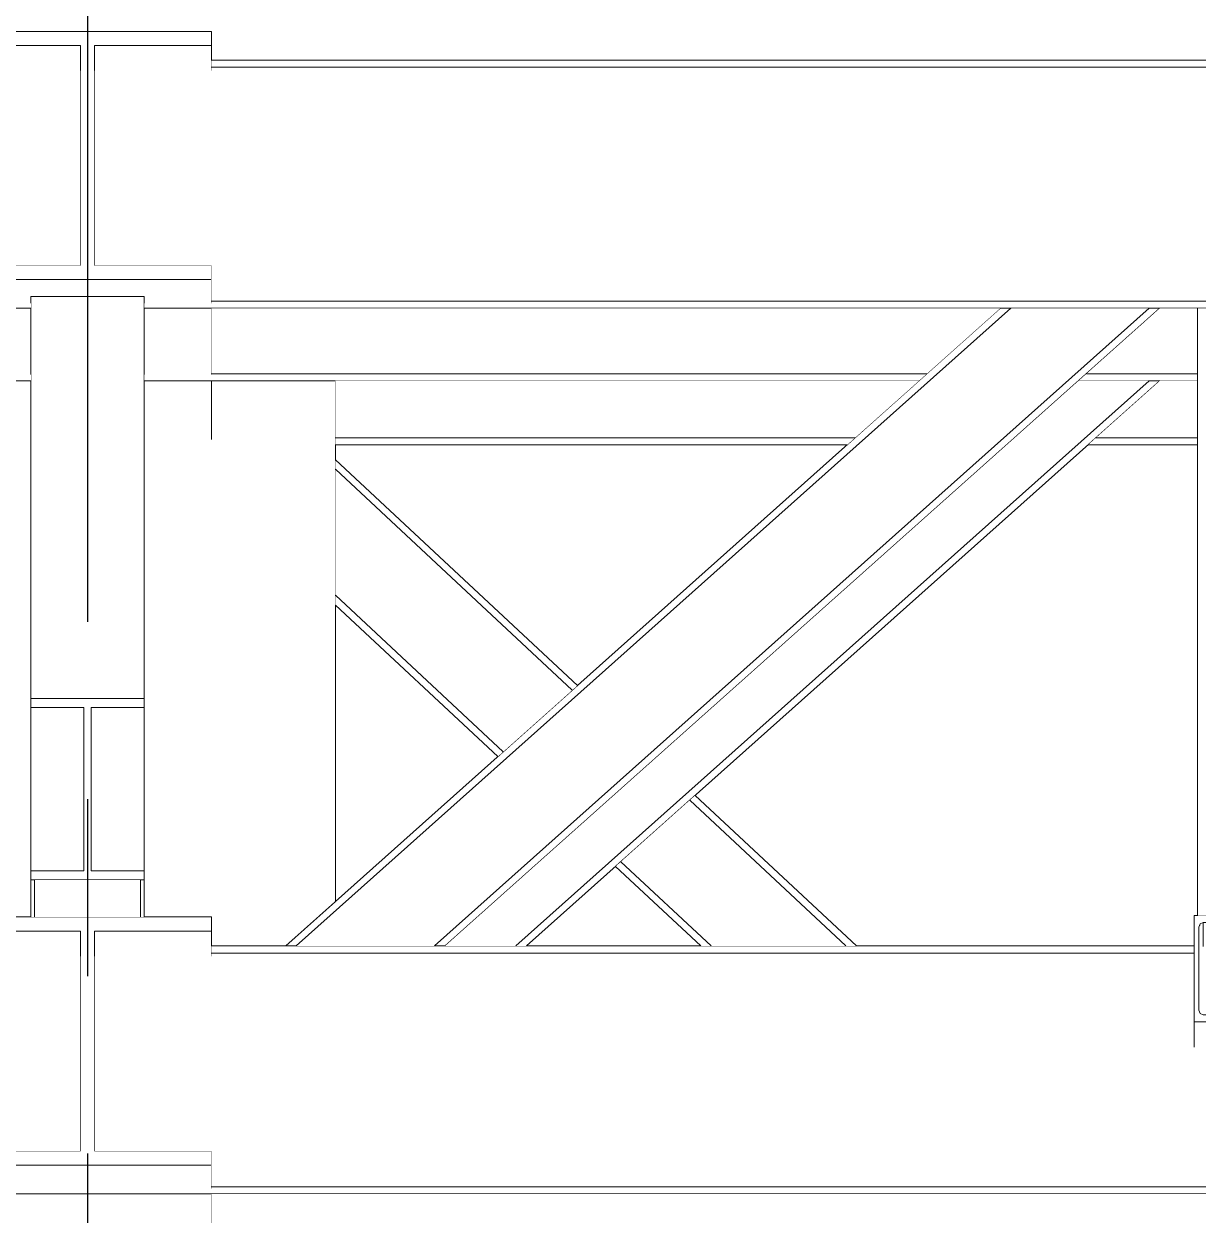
# Model space of a CAD drawing. Extents: x -18489 to 195597, y -1599 to 112111.
# Drawn here: x 10191 to 10356.8, y 28397.1 to 28565.2 of the extents above; entities that cross this region are included whole.
import ezdxf
from ezdxf.xclip import XClip

# ---------------------------------------------------------------- set-up
doc = ezdxf.new("R2010")
doc.units = 0
doc.header["$LTSCALE"] = 100
doc.header["$XCLIPFRAME"] = 2
doc.linetypes.add('188K-SM-07-F10-MECH-CR PIPE-Y2257103$0$X-S-FAB_SL ALL$0$COL-CEN-LIN', pattern=[3.25, 2.5, -0.25, 0.25, -0.25])
doc.linetypes.add('188K-SM-07-F10-MECH-CR PIPE-Y2257103$0$X-S-FAB_SL ALL$0$Wipeout_Contour', pattern=[1, 0, -1])
for name, color, linetype in [('188K-SM-07-F10-MECH-CR PIPE-Y2257103$0$X-S-FAB_SL ALL$0$ASP_1', 1, 'Continuous'), ('188K-SM-07-F10-MECH-CR PIPE-Y2257103$0$X-S-FAB_SL ALL$0$CCL', 15, '188K-SM-07-F10-MECH-CR PIPE-Y2257103$0$X-S-FAB_SL ALL$0$COL-CEN-LIN'), ('188K-SM-07-F10-MECH-CR PIPE-Y2257103$0$X-S-FAB_SL ALL$0$Hattch', 7, 'Continuous'), ('188K-SM-07-F10-MECH-CR PIPE-Y2257103$0$X-S-FAB_SL ALL$0$S-COL', 7, 'Continuous'), ('188K-SM-07-F10-MECH-CR PIPE-Y2257103$0$X-S-FAB_SL ALL$0$S-TRUSS', 7, 'Continuous')]:
    doc.layers.add(name, color=color, linetype=linetype)

# ---------------------------------------------------------------- blocks, each defined once
blk = doc.blocks.new('188K-SM-07-F10-MECH-CR PIPE-Y2257103$0$X-S-FAB_SL ALL$0$剖面元素_217_3', base_point=(23061.26, -8263.06))
at = {"color": 254, "linetype": '188K-SM-07-F10-MECH-CR PIPE-Y2257103$0$X-S-FAB_SL ALL$0$Wipeout_Contour', "lineweight": 0, "ltscale": 304201.29445}
blk.add_wipeout([(33226.26, -6079.02), (33226.26, -6152.52), (33233.29, -6158.78), (33243.76, -6158.78), (33243.76, -6154.69), (33253.26, -6154.69), (33253.26, -6087.3), (33243.76, -6087.3), (33243.76, -6079.02)], dxfattribs=at).dxf.layer = '188K-SM-07-F10-MECH-CR PIPE-Y2257103$0$X-S-FAB_SL ALL$0$Hattch'
at = {"color": 254, "linetype": '188K-SM-07-F10-MECH-CR PIPE-Y2257103$0$X-S-FAB_SL ALL$0$Wipeout_Contour', "lineweight": 0, "ltscale": 304563.855492}
blk.add_wipeout([(33269.26, -6087.3), (33269.26, -6154.69), (33278.76, -6154.69), (33278.76, -6158.78), (33289.24, -6158.78), (33296.26, -6152.52), (33296.26, -6079.02), (33278.76, -6079.02), (33278.76, -6087.3)], dxfattribs=at).dxf.layer = '188K-SM-07-F10-MECH-CR PIPE-Y2257103$0$X-S-FAB_SL ALL$0$Hattch'
at = {"layer": '188K-SM-07-F10-MECH-CR PIPE-Y2257103$0$X-S-FAB_SL ALL$0$S-COL', "color": 8, "lineweight": 0}
blk.add_line((33296.26, -6152.52), (33296.26, -6079.02), dxfattribs=at)
blk = doc.blocks.new('188K-SM-07-F10-MECH-CR PIPE-Y2257103$0$X-S-FAB_SL ALL$0$剖面元素_817_3', base_point=(23061.26, -8263.06))
at = {"layer": '188K-SM-07-F10-MECH-CR PIPE-Y2257103$0$X-S-FAB_SL ALL$0$S-TRUSS', "color": 3, "lineweight": 0}
for p, q in [((33278.76, -6029.71), (33243.76, -6029.71)), ((33260.26, -6062.73), (33243.76, -6062.73)), ((33278.76, -6062.73), (33262.26, -6062.73)), ((33278.76, -6154.69), (33243.76, -6154.69)), ((33260.26, -6187.71), (33243.76, -6187.71)), ((33278.76, -6187.71), (33262.26, -6187.71))]:
    blk.add_line(p, q, dxfattribs=at)
at = {"color": 254, "linetype": '188K-SM-07-F10-MECH-CR PIPE-Y2257103$0$X-S-FAB_SL ALL$0$Wipeout_Contour', "lineweight": 0, "ltscale": 135179.851121}
blk.add_wipeout([(33243.76, -6031.71), (33243.76, -6035.28), (33260.26, -6035.28), (33260.26, -6031.71)], dxfattribs=at).dxf.layer = '188K-SM-07-F10-MECH-CR PIPE-Y2257103$0$X-S-FAB_SL ALL$0$Hattch'
at = {"color": 254, "linetype": '188K-SM-07-F10-MECH-CR PIPE-Y2257103$0$X-S-FAB_SL ALL$0$Wipeout_Contour', "lineweight": 0, "ltscale": 135252.662901}
blk.add_wipeout([(33262.26, -6031.71), (33262.26, -6035.28), (33278.76, -6035.28), (33278.76, -6031.71)], dxfattribs=at).dxf.layer = '188K-SM-07-F10-MECH-CR PIPE-Y2257103$0$X-S-FAB_SL ALL$0$Hattch'
at = {"color": 254, "linetype": '188K-SM-07-F10-MECH-CR PIPE-Y2257103$0$X-S-FAB_SL ALL$0$Wipeout_Contour', "lineweight": 0, "ltscale": 270480.729513}
blk.add_wipeout([(33243.76, -6064.73), (33243.76, -6068.07), (33253.26, -6068.07), (33253.26, -6067.12), (33269.26, -6067.12), (33269.26, -6068.07), (33278.76, -6068.07), (33278.76, -6064.73)], dxfattribs=at).dxf.layer = '188K-SM-07-F10-MECH-CR PIPE-Y2257103$0$X-S-FAB_SL ALL$0$Hattch'
at = {"color": 254, "linetype": '188K-SM-07-F10-MECH-CR PIPE-Y2257103$0$X-S-FAB_SL ALL$0$Wipeout_Contour', "lineweight": 0, "ltscale": 135201.687109}
blk.add_wipeout([(33243.76, -6087.3), (33253.26, -6087.3), (33253.26, -6079.02), (33243.76, -6079.02)], dxfattribs=at).dxf.layer = '188K-SM-07-F10-MECH-CR PIPE-Y2257103$0$X-S-FAB_SL ALL$0$Hattch'
at = {"color": 254, "linetype": '188K-SM-07-F10-MECH-CR PIPE-Y2257103$0$X-S-FAB_SL ALL$0$Wipeout_Contour', "lineweight": 0, "ltscale": 135302.022851}
blk.add_wipeout([(33269.26, -6079.02), (33269.26, -6087.3), (33278.76, -6087.3), (33278.76, -6079.02)], dxfattribs=at).dxf.layer = '188K-SM-07-F10-MECH-CR PIPE-Y2257103$0$X-S-FAB_SL ALL$0$Hattch'
at = {"color": 254, "linetype": '188K-SM-07-F10-MECH-CR PIPE-Y2257103$0$X-S-FAB_SL ALL$0$Wipeout_Contour', "lineweight": 0, "ltscale": 135269.997195}
blk.add_wipeout([(33243.76, -6156.69), (33243.76, -6160.26), (33260.26, -6160.26), (33260.26, -6156.69)], dxfattribs=at).dxf.layer = '188K-SM-07-F10-MECH-CR PIPE-Y2257103$0$X-S-FAB_SL ALL$0$Hattch'
at = {"color": 254, "linetype": '188K-SM-07-F10-MECH-CR PIPE-Y2257103$0$X-S-FAB_SL ALL$0$Wipeout_Contour', "lineweight": 0, "ltscale": 135342.760468}
blk.add_wipeout([(33262.26, -6156.69), (33262.26, -6160.26), (33278.76, -6160.26), (33278.76, -6156.69)], dxfattribs=at).dxf.layer = '188K-SM-07-F10-MECH-CR PIPE-Y2257103$0$X-S-FAB_SL ALL$0$Hattch'
at = {"color": 254, "linetype": '188K-SM-07-F10-MECH-CR PIPE-Y2257103$0$X-S-FAB_SL ALL$0$Wipeout_Contour', "lineweight": 0, "ltscale": 135330.400955}
blk.add_wipeout([(33243.76, -6189.71), (33243.76, -6193.05), (33278.76, -6193.05), (33278.76, -6189.71)], dxfattribs=at).dxf.layer = '188K-SM-07-F10-MECH-CR PIPE-Y2257103$0$X-S-FAB_SL ALL$0$Hattch'
at = {"color": 254, "linetype": '188K-SM-07-F10-MECH-CR PIPE-Y2257103$0$X-S-FAB_SL ALL$0$Wipeout_Contour', "lineweight": 0, "ltscale": 135342.694686}
blk.add_wipeout([(33243.76, -6204.02), (33243.76, -6212.28), (33278.76, -6212.28), (33278.76, -6204.02)], dxfattribs=at).dxf.layer = '188K-SM-07-F10-MECH-CR PIPE-Y2257103$0$X-S-FAB_SL ALL$0$Hattch'
at = {"layer": '188K-SM-07-F10-MECH-CR PIPE-Y2257103$0$X-S-FAB_SL ALL$0$S-TRUSS', "color": 3, "lineweight": 0}
for p, q in [((33243.76, -6029.71), (33243.76, -6031.71)), ((33278.76, -6029.71), (33278.76, -6031.71)), ((33260.26, -6031.71), (33243.76, -6031.71)), ((33260.26, -6031.71), (33260.26, -6062.73)), ((33262.26, -6031.71), (33262.26, -6062.73)), ((33278.76, -6031.71), (33262.26, -6031.71)), ((33243.76, -6062.73), (33243.76, -6064.73)), ((33278.76, -6062.73), (33278.76, -6064.73)), ((33278.76, -6064.73), (33243.76, -6064.73)), ((33243.76, -6154.69), (33243.76, -6156.69)), ((33278.76, -6154.69), (33278.76, -6156.69)), ((33260.26, -6156.69), (33243.76, -6156.69)), ((33260.26, -6156.69), (33260.26, -6187.71)), ((33262.26, -6156.69), (33262.26, -6187.71)), ((33278.76, -6156.69), (33262.26, -6156.69)), ((33243.76, -6187.71), (33243.76, -6189.71)), ((33278.76, -6187.71), (33278.76, -6189.71)), ((33278.76, -6189.71), (33243.76, -6189.71))]:
    blk.add_line(p, q, dxfattribs=at)
at = {"layer": '188K-SM-07-F10-MECH-CR PIPE-Y2257103$0$X-S-FAB_SL ALL$0$S-TRUSS', "color": 8, "lineweight": 0}
for p, q in [((33243.76, -6031.71), (33243.76, -6035.28)), ((33278.76, -6031.71), (33278.76, -6035.28)), ((33243.76, -6079.02), (33243.76, -6087.3)), ((33278.76, -6079.02), (33278.76, -6087.3)), ((33243.76, -6156.69), (33243.76, -6160.26)), ((33278.76, -6156.69), (33278.76, -6160.26)), ((33243.76, -6204.02), (33243.76, -6212.28)), ((33278.76, -6204.02), (33278.76, -6212.28))]:
    blk.add_line(p, q, dxfattribs=at)
at = {"color": 254, "linetype": '188K-SM-07-F10-MECH-CR PIPE-Y2257103$0$X-S-FAB_SL ALL$0$Wipeout_Contour', "lineweight": 0, "ltscale": 135194.712185}
blk.add_wipeout([(33243.76, -6068.78), (33243.76, -6078.15), (33253.26, -6078.15), (33253.26, -6068.78)], dxfattribs=at).dxf.layer = '188K-SM-07-F10-MECH-CR PIPE-Y2257103$0$X-S-FAB_SL ALL$0$Hattch'
at = {"color": 254, "linetype": '188K-SM-07-F10-MECH-CR PIPE-Y2257103$0$X-S-FAB_SL ALL$0$Wipeout_Contour', "lineweight": 0, "ltscale": 135295.053099}
blk.add_wipeout([(33269.26, -6078.15), (33278.76, -6078.15), (33278.76, -6068.78), (33269.26, -6068.78)], dxfattribs=at).dxf.layer = '188K-SM-07-F10-MECH-CR PIPE-Y2257103$0$X-S-FAB_SL ALL$0$Hattch'
at = {"color": 254, "linetype": '188K-SM-07-F10-MECH-CR PIPE-Y2257103$0$X-S-FAB_SL ALL$0$Wipeout_Contour', "lineweight": 0, "ltscale": 135335.583737}
blk.add_wipeout([(33243.76, -6193.78), (33243.76, -6203.12), (33278.76, -6203.12), (33278.76, -6193.78)], dxfattribs=at).dxf.layer = '188K-SM-07-F10-MECH-CR PIPE-Y2257103$0$X-S-FAB_SL ALL$0$Hattch'
at = {"layer": '188K-SM-07-F10-MECH-CR PIPE-Y2257103$0$X-S-FAB_SL ALL$0$S-TRUSS', "color": 8, "lineweight": 0}
for p, q in [((33243.76, -6064.73), (33243.76, -6068.07)), ((33278.76, -6064.73), (33278.76, -6068.07)), ((33243.76, -6068.78), (33243.76, -6078.15)), ((33278.76, -6068.78), (33278.76, -6078.15)), ((33243.76, -6189.71), (33243.76, -6193.05)), ((33278.76, -6189.71), (33278.76, -6193.05)), ((33243.76, -6193.78), (33243.76, -6203.12)), ((33278.76, -6193.78), (33278.76, -6203.12))]:
    blk.add_line(p, q, dxfattribs=at)
blk = doc.blocks.new('188K-SM-07-F10-MECH-CR PIPE-Y2257103$0$X-S-FAB_SL ALL$0$剖面元素_818_3', base_point=(23061.26, -8263.06))
at = {"color": 254, "linetype": '188K-SM-07-F10-MECH-CR PIPE-Y2257103$0$X-S-FAB_SL ALL$0$Wipeout_Contour', "lineweight": 0, "ltscale": 135273.843996}
blk.add_wipeout([(33269.26, -6103.41), (33253.26, -6103.41), (33253.26, -6123.86), (33269.26, -6123.86)], dxfattribs=at).dxf.layer = '188K-SM-07-F10-MECH-CR PIPE-Y2257103$0$X-S-FAB_SL ALL$0$Hattch'
at = {"color": 254, "linetype": '188K-SM-07-F10-MECH-CR PIPE-Y2257103$0$X-S-FAB_SL ALL$0$Wipeout_Contour', "lineweight": 0, "ltscale": 135273.80909}
blk.add_wipeout([(33253.26, -6148.18), (33260.76, -6148.18), (33260.76, -6125.14), (33253.26, -6125.14)], dxfattribs=at).dxf.layer = '188K-SM-07-F10-MECH-CR PIPE-Y2257103$0$X-S-FAB_SL ALL$0$Hattch'
at = {"color": 254, "linetype": '188K-SM-07-F10-MECH-CR PIPE-Y2257103$0$X-S-FAB_SL ALL$0$Wipeout_Contour', "lineweight": 0, "ltscale": 135307.244777}
blk.add_wipeout([(33261.76, -6148.18), (33269.26, -6148.18), (33269.26, -6125.14), (33261.76, -6125.14)], dxfattribs=at).dxf.layer = '188K-SM-07-F10-MECH-CR PIPE-Y2257103$0$X-S-FAB_SL ALL$0$Hattch'
at = {"color": 254, "linetype": '188K-SM-07-F10-MECH-CR PIPE-Y2257103$0$X-S-FAB_SL ALL$0$Wipeout_Contour', "lineweight": 0, "ltscale": 135271.236848}
blk.add_wipeout([(33253.26, -6154.69), (33253.76, -6154.69), (33253.76, -6149.46), (33253.26, -6149.46)], dxfattribs=at).dxf.layer = '188K-SM-07-F10-MECH-CR PIPE-Y2257103$0$X-S-FAB_SL ALL$0$Hattch'
at = {"color": 254, "linetype": '188K-SM-07-F10-MECH-CR PIPE-Y2257103$0$X-S-FAB_SL ALL$0$Wipeout_Contour', "lineweight": 0, "ltscale": 135332.202765}
blk.add_wipeout([(33268.76, -6149.46), (33268.76, -6154.69), (33269.26, -6154.69), (33269.26, -6149.46)], dxfattribs=at).dxf.layer = '188K-SM-07-F10-MECH-CR PIPE-Y2257103$0$X-S-FAB_SL ALL$0$Hattch'
at = {"layer": '188K-SM-07-F10-MECH-CR PIPE-Y2257103$0$X-S-FAB_SL ALL$0$S-TRUSS', "color": 3, "lineweight": 0}
for p, q in [((33253.26, -6123.86), (33253.26, -6125.14)), ((33269.26, -6123.86), (33253.26, -6123.86)), ((33269.26, -6123.86), (33269.26, -6125.14)), ((33260.76, -6125.14), (33253.26, -6125.14)), ((33260.76, -6125.14), (33260.76, -6148.18)), ((33261.76, -6125.14), (33261.76, -6148.18)), ((33269.26, -6125.14), (33261.76, -6125.14)), ((33253.26, -6148.18), (33253.26, -6149.46)), ((33260.76, -6148.18), (33253.26, -6148.18)), ((33269.26, -6148.18), (33261.76, -6148.18)), ((33269.26, -6148.18), (33269.26, -6149.46)), ((33269.26, -6149.46), (33253.26, -6149.46))]:
    blk.add_line(p, q, dxfattribs=at)
at = {"layer": '188K-SM-07-F10-MECH-CR PIPE-Y2257103$0$X-S-FAB_SL ALL$0$S-TRUSS', "color": 8, "lineweight": 0}
for p, q in [((33253.26, -6148.18), (33253.26, -6125.14)), ((33269.26, -6148.18), (33269.26, -6125.14)), ((33253.26, -6149.46), (33253.26, -6154.69)), ((33269.26, -6149.46), (33269.26, -6154.69))]:
    blk.add_line(p, q, dxfattribs=at)
at = {"color": 254, "linetype": '188K-SM-07-F10-MECH-CR PIPE-Y2257103$0$X-S-FAB_SL ALL$0$Wipeout_Contour', "lineweight": 0, "ltscale": 135253.38617}
blk.add_wipeout([(33253.26, -6067.12), (33253.26, -6103.41), (33269.26, -6103.41), (33269.26, -6067.12)], dxfattribs=at).dxf.layer = '188K-SM-07-F10-MECH-CR PIPE-Y2257103$0$X-S-FAB_SL ALL$0$Hattch'
at = {"layer": '188K-SM-07-F10-MECH-CR PIPE-Y2257103$0$X-S-FAB_SL ALL$0$S-TRUSS', "color": 8, "lineweight": 0}
for p, q in [((33269.26, -6067.12), (33253.26, -6067.12)), ((33253.26, -6103.41), (33253.26, -6067.12)), ((33269.26, -6103.41), (33269.26, -6067.12)), ((33253.26, -6123.86), (33253.26, -6103.41)), ((33269.26, -6123.86), (33269.26, -6103.41))]:
    blk.add_line(p, q, dxfattribs=at)
blk = doc.blocks.new('188K-SM-07-F10-MECH-CR PIPE-Y2257103$0$X-S-FAB_SL ALL$0$剖面元素_901_3', base_point=(23061.26, -8263.06))
at = {"color": 254, "linetype": '188K-SM-07-F10-MECH-CR PIPE-Y2257103$0$X-S-FAB_SL ALL$0$Wipeout_Contour', "lineweight": 0, "ltscale": 272932.030471}
blk.add_wipeout([(33278.76, -6033.78), (33278.76, -6034.78), (33681.01, -6034.78), (33681.01, -6034.09), (33680.93, -6033.88), (33680.71, -6033.79), (33675.06, -6033.79), (33675.06, -6033.78)], dxfattribs=at).dxf.layer = '188K-SM-07-F10-MECH-CR PIPE-Y2257103$0$X-S-FAB_SL ALL$0$Hattch'
at = {"color": 254, "linetype": '188K-SM-07-F10-MECH-CR PIPE-Y2257103$0$X-S-FAB_SL ALL$0$Wipeout_Contour', "lineweight": 0, "ltscale": 273967.812873}
blk.add_wipeout([(33261.26, -6193.78), (34101.26, -6193.78), (34101.26, -6193.05), (34083.76, -6193.05), (34083.76, -6192.78), (33278.76, -6192.78), (33278.76, -6193.05), (33261.26, -6193.05)], dxfattribs=at).dxf.layer = '188K-SM-07-F10-MECH-CR PIPE-Y2257103$0$X-S-FAB_SL ALL$0$Hattch'
at = {"layer": '188K-SM-07-F10-MECH-CR PIPE-Y2257103$0$X-S-FAB_SL ALL$0$S-TRUSS', "color": 8, "lineweight": 0}
for p, q in [((33675.06, -6033.78), (33278.76, -6033.78)), ((33261.26, -6193.78), (34101.26, -6193.78))]:
    blk.add_line(p, q, dxfattribs=at)
at = {"color": 254, "linetype": '188K-SM-07-F10-MECH-CR PIPE-Y2257103$0$X-S-FAB_SL ALL$0$Wipeout_Contour', "lineweight": 0, "ltscale": 821290.431131}
blk.add_wipeout([(33262.26, -6035.28), (33262.26, -6062.73), (33278.76, -6062.73), (33278.76, -6067.78), (34083.76, -6067.78), (34083.76, -6062.73), (34100.26, -6062.73), (34100.26, -6035.28), (34083.76, -6035.28), (34083.76, -6034.78), (33681.51, -6034.78), (33681.51, -6053.35), (33681.6, -6053.56), (33681.81, -6053.65), (33687.46, -6053.65), (33687.46, -6058.04), (33675.06, -6058.04), (33675.06, -6053.65), (33680.71, -6053.65), (33680.93, -6053.56), (33681.01, -6053.35), (33681.01, -6034.78), (33278.76, -6034.78), (33278.76, -6035.28)], dxfattribs=at).dxf.layer = '188K-SM-07-F10-MECH-CR PIPE-Y2257103$0$X-S-FAB_SL ALL$0$Hattch'
at = {"color": 254, "linetype": '188K-SM-07-F10-MECH-CR PIPE-Y2257103$0$X-S-FAB_SL ALL$0$Wipeout_Contour', "lineweight": 0, "ltscale": 1095728.382671598}
blk.add_wipeout([(33278.76, -6160.26), (33262.26, -6160.26), (33262.26, -6187.71), (33278.76, -6187.71), (33278.76, -6192.78), (34083.76, -6192.78), (34083.76, -6187.71), (34100.26, -6187.71), (34100.26, -6160.26), (34083.76, -6160.26), (34083.76, -6159.78), (33938.16, -6159.78), (33938.16, -6167.85), (33938.35, -6168.31), (33938.81, -6168.5), (33944.36, -6168.5), (33944.82, -6168.69), (33945.01, -6169.15), (33945.01, -6173.08), (33937.51, -6173.08), (33937.51, -6159.78), (33418.16, -6159.78), (33418.16, -6167.85), (33418.35, -6168.31), (33418.81, -6168.5), (33424.36, -6168.5), (33424.82, -6168.69), (33425.01, -6169.15), (33425.01, -6173.08), (33417.51, -6173.08), (33417.51, -6159.78), (33278.76, -6159.78)], dxfattribs=at).dxf.layer = '188K-SM-07-F10-MECH-CR PIPE-Y2257103$0$X-S-FAB_SL ALL$0$Hattch'
at = {"layer": '188K-SM-07-F10-MECH-CR PIPE-Y2257103$0$X-S-FAB_SL ALL$0$S-TRUSS', "color": 8, "lineweight": 0}
for p, q in [((33681.01, -6034.78), (33278.76, -6034.78)), ((33278.76, -6192.78), (34083.76, -6192.78))]:
    blk.add_line(p, q, dxfattribs=at)
at = {"color": 254, "linetype": '188K-SM-07-F10-MECH-CR PIPE-Y2257103$0$X-S-FAB_SL ALL$0$Wipeout_Contour', "lineweight": 0, "ltscale": 273788.730662}
blk.add_wipeout([(33269.26, -6068.78), (34093.26, -6068.78), (34093.26, -6068.07), (34083.76, -6068.07), (34083.76, -6067.78), (33278.76, -6067.78), (33278.76, -6068.07), (33269.26, -6068.07)], dxfattribs=at).dxf.layer = '188K-SM-07-F10-MECH-CR PIPE-Y2257103$0$X-S-FAB_SL ALL$0$Hattch'
at = {"color": 254, "linetype": '188K-SM-07-F10-MECH-CR PIPE-Y2257103$0$X-S-FAB_SL ALL$0$Wipeout_Contour', "lineweight": 0, "ltscale": 135648.679324}
blk.add_wipeout([(33417.51, -6158.78), (33278.76, -6158.78), (33278.76, -6159.78), (33417.51, -6159.78)], dxfattribs=at).dxf.layer = '188K-SM-07-F10-MECH-CR PIPE-Y2257103$0$X-S-FAB_SL ALL$0$Hattch'
at = {"layer": '188K-SM-07-F10-MECH-CR PIPE-Y2257103$0$X-S-FAB_SL ALL$0$S-TRUSS', "color": 8, "lineweight": 0}
for p, q in [((34083.76, -6067.78), (33278.76, -6067.78)), ((33390.15, -6068.78), (33269.26, -6068.78)), ((33411.18, -6068.78), (33391.65, -6068.78)), ((33949.84, -6068.78), (33412.69, -6068.78)), ((33278.76, -6158.78), (33289.24, -6158.78)), ((33278.76, -6159.78), (33417.51, -6159.78)), ((33290.74, -6158.78), (33310.27, -6158.78)), ((33311.77, -6158.78), (33417.51, -6158.78))]:
    blk.add_line(p, q, dxfattribs=at)
blk = doc.blocks.new('188K-SM-07-F10-MECH-CR PIPE-Y2257103$0$X-S-FAB_SL ALL$0$剖面元素_903_3', base_point=(23061.26, -8263.06))
at = {"color": 254, "linetype": '188K-SM-07-F10-MECH-CR PIPE-Y2257103$0$X-S-FAB_SL ALL$0$Wipeout_Contour', "lineweight": 0, "ltscale": 135585.632099}
blk.add_wipeout([(33390.15, -6068.78), (33289.24, -6158.78), (33290.74, -6158.78), (33391.65, -6068.78)], dxfattribs=at).dxf.layer = '188K-SM-07-F10-MECH-CR PIPE-Y2257103$0$X-S-FAB_SL ALL$0$Hattch'
at = {"color": 254, "linetype": '188K-SM-07-F10-MECH-CR PIPE-Y2257103$0$X-S-FAB_SL ALL$0$Wipeout_Contour', "lineweight": 0, "ltscale": 135668.386601}
blk.add_wipeout([(33411.18, -6068.78), (33310.27, -6158.78), (33311.77, -6158.78), (33412.69, -6068.78)], dxfattribs=at).dxf.layer = '188K-SM-07-F10-MECH-CR PIPE-Y2257103$0$X-S-FAB_SL ALL$0$Hattch'
at = {"color": 254, "linetype": '188K-SM-07-F10-MECH-CR PIPE-Y2257103$0$X-S-FAB_SL ALL$0$Wipeout_Contour', "lineweight": 0, "ltscale": 135627.009484}
blk.add_wipeout([(33391.65, -6068.78), (33290.74, -6158.78), (33310.27, -6158.78), (33411.18, -6068.78)], dxfattribs=at).dxf.layer = '188K-SM-07-F10-MECH-CR PIPE-Y2257103$0$X-S-FAB_SL ALL$0$Hattch'
at = {"layer": '188K-SM-07-F10-MECH-CR PIPE-Y2257103$0$X-S-FAB_SL ALL$0$S-TRUSS', "color": 8, "lineweight": 0}
for p, q in [((33289.24, -6158.78), (33390.15, -6068.78)), ((33290.74, -6158.78), (33391.65, -6068.78)), ((33310.27, -6158.78), (33411.18, -6068.78)), ((33311.77, -6158.78), (33412.69, -6068.78)), ((33390.15, -6068.78), (33391.65, -6068.78)), ((33411.18, -6068.78), (33412.69, -6068.78)), ((33289.24, -6158.78), (33290.74, -6158.78)), ((33310.27, -6158.78), (33311.77, -6158.78))]:
    blk.add_line(p, q, dxfattribs=at)
blk = doc.blocks.new('188K-SM-07-F10-MECH-CR PIPE-Y2257103$0$X-S-FAB_SL ALL$0$剖面元素_904_3', base_point=(23061.26, -8263.06))
at = {"color": 254, "linetype": '188K-SM-07-F10-MECH-CR PIPE-Y2257103$0$X-S-FAB_SL ALL$0$Wipeout_Contour', "lineweight": 0, "ltscale": 135522.76425}
blk.add_wipeout([(33278.76, -6068.78), (33278.76, -6078.02), (33379.79, -6078.02), (33390.15, -6068.78)], dxfattribs=at).dxf.layer = '188K-SM-07-F10-MECH-CR PIPE-Y2257103$0$X-S-FAB_SL ALL$0$Hattch'
at = {"color": 254, "linetype": '188K-SM-07-F10-MECH-CR PIPE-Y2257103$0$X-S-FAB_SL ALL$0$Wipeout_Contour', "lineweight": 0, "ltscale": 135840.360018}
blk.add_wipeout([(33402.33, -6078.02), (33418.01, -6078.02), (33418.01, -6068.78), (33412.69, -6068.78)], dxfattribs=at).dxf.layer = '188K-SM-07-F10-MECH-CR PIPE-Y2257103$0$X-S-FAB_SL ALL$0$Hattch'
at = {"color": 254, "linetype": '188K-SM-07-F10-MECH-CR PIPE-Y2257103$0$X-S-FAB_SL ALL$0$Wipeout_Contour', "lineweight": 0, "ltscale": 171629.889138}
blk.add_wipeout([(34083.76, -6193.78), (33278.76, -6193.78), (33278.76, -6203.02), (34083.76, -6203.02), (34083.76, -6197.48)], dxfattribs=at).dxf.layer = '188K-SM-07-F10-MECH-CR PIPE-Y2257103$0$X-S-FAB_SL ALL$0$Hattch'
at = {"color": 254, "linetype": '188K-SM-07-F10-MECH-CR PIPE-Y2257103$0$X-S-FAB_SL ALL$0$Wipeout_Contour', "lineweight": 0, "ltscale": 203155.60194}
blk.add_wipeout([(33269.26, -6078.15), (33269.26, -6079.02), (33378.67, -6079.02), (33379.79, -6078.02), (33278.76, -6078.02), (33278.76, -6078.15)], dxfattribs=at).dxf.layer = '188K-SM-07-F10-MECH-CR PIPE-Y2257103$0$X-S-FAB_SL ALL$0$Hattch'
at = {"color": 254, "linetype": '188K-SM-07-F10-MECH-CR PIPE-Y2257103$0$X-S-FAB_SL ALL$0$Wipeout_Contour', "lineweight": 0, "ltscale": 135833.311588}
blk.add_wipeout([(33402.33, -6078.02), (33401.21, -6079.02), (33418.01, -6079.02), (33418.01, -6078.02)], dxfattribs=at).dxf.layer = '188K-SM-07-F10-MECH-CR PIPE-Y2257103$0$X-S-FAB_SL ALL$0$Hattch'
at = {"layer": '188K-SM-07-F10-MECH-CR PIPE-Y2257103$0$X-S-FAB_SL ALL$0$S-TRUSS', "color": 8, "lineweight": 0}
for p, q in [((33378.67, -6079.02), (33269.26, -6079.02)), ((33379.79, -6078.02), (33278.76, -6078.02)), ((33411.18, -6079.02), (33401.21, -6079.02)), ((33418.01, -6078.02), (33402.33, -6078.02)), ((33418.01, -6079.02), (33412.69, -6079.02))]:
    blk.add_line(p, q, dxfattribs=at)
blk = doc.blocks.new('188K-SM-07-F10-MECH-CR PIPE-Y2257103$0$X-S-FAB_SL ALL$0$剖面元素_906_3', base_point=(23061.26, -8263.06))
at = {"color": 254, "linetype": '188K-SM-07-F10-MECH-CR PIPE-Y2257103$0$X-S-FAB_SL ALL$0$Wipeout_Contour', "lineweight": 0, "ltscale": 135694.62709}
blk.add_wipeout([(33411.18, -6079.02), (33321.75, -6158.78), (33323.25, -6158.78), (33412.69, -6079.02)], dxfattribs=at).dxf.layer = '188K-SM-07-F10-MECH-CR PIPE-Y2257103$0$X-S-FAB_SL ALL$0$Hattch'
at = {"color": 254, "linetype": '188K-SM-07-F10-MECH-CR PIPE-Y2257103$0$X-S-FAB_SL ALL$0$Wipeout_Contour', "lineweight": 0, "ltscale": 135672.04349}
blk.add_wipeout([(33401.21, -6079.02), (33311.77, -6158.78), (33321.75, -6158.78), (33411.18, -6079.02)], dxfattribs=at).dxf.layer = '188K-SM-07-F10-MECH-CR PIPE-Y2257103$0$X-S-FAB_SL ALL$0$Hattch'
at = {"layer": '188K-SM-07-F10-MECH-CR PIPE-Y2257103$0$X-S-FAB_SL ALL$0$S-TRUSS', "color": 8, "lineweight": 0}
for p, q in [((33321.75, -6158.78), (33411.18, -6079.02)), ((33323.25, -6158.78), (33412.69, -6079.02)), ((33411.18, -6079.02), (33412.69, -6079.02))]:
    blk.add_line(p, q, dxfattribs=at)
blk = doc.blocks.new('188K-SM-07-F10-MECH-CR PIPE-Y2257103$0$X-S-FAB_SL ALL$0$剖面元素_907_3', base_point=(23061.26, -8263.06))
at = {"color": 254, "linetype": '188K-SM-07-F10-MECH-CR PIPE-Y2257103$0$X-S-FAB_SL ALL$0$Wipeout_Contour', "lineweight": 0, "ltscale": 801456.042261}
blk.add_wipeout([(32422.26, -6062.73), (32438.76, -6062.73), (32438.76, -6067.78), (33243.76, -6067.78), (33243.76, -6062.73), (33260.26, -6062.73), (33260.26, -6035.28), (33243.76, -6035.28), (33243.76, -6034.78), (32841.51, -6034.78), (32841.51, -6053.35), (32841.6, -6053.56), (32841.81, -6053.65), (32847.46, -6053.65), (32847.46, -6058.04), (32835.06, -6058.04), (32835.06, -6053.65), (32840.71, -6053.65), (32840.93, -6053.56), (32841.01, -6053.35), (32841.01, -6034.78), (32438.76, -6034.78), (32438.76, -6035.28), (32422.26, -6035.28)], dxfattribs=at).dxf.layer = '188K-SM-07-F10-MECH-CR PIPE-Y2257103$0$X-S-FAB_SL ALL$0$Hattch'
at = {"color": 254, "linetype": '188K-SM-07-F10-MECH-CR PIPE-Y2257103$0$X-S-FAB_SL ALL$0$Wipeout_Contour', "lineweight": 0, "ltscale": 267361.420499}
blk.add_wipeout([(32421.26, -6193.05), (32421.26, -6193.78), (33261.26, -6193.78), (33261.26, -6193.05), (33243.76, -6193.05), (33243.76, -6192.78), (32438.76, -6192.78), (32438.76, -6193.05)], dxfattribs=at).dxf.layer = '188K-SM-07-F10-MECH-CR PIPE-Y2257103$0$X-S-FAB_SL ALL$0$Hattch'
at = {"layer": '188K-SM-07-F10-MECH-CR PIPE-Y2257103$0$X-S-FAB_SL ALL$0$S-TRUSS', "color": 8, "lineweight": 0}
for p, q in [((32421.26, -6193.78), (33261.26, -6193.78)), ((33261.26, -6193.78), (33261.26, -6193.05))]:
    blk.add_line(p, q, dxfattribs=at)
at = {"color": 254, "linetype": '188K-SM-07-F10-MECH-CR PIPE-Y2257103$0$X-S-FAB_SL ALL$0$Wipeout_Contour', "lineweight": 0, "ltscale": 267177.908372}
blk.add_wipeout([(32438.76, -6068.07), (32429.26, -6068.07), (32429.26, -6068.78), (33253.26, -6068.78), (33253.26, -6068.07), (33243.76, -6068.07), (33243.76, -6067.78), (32438.76, -6067.78)], dxfattribs=at).dxf.layer = '188K-SM-07-F10-MECH-CR PIPE-Y2257103$0$X-S-FAB_SL ALL$0$Hattch'
at = {"color": 254, "linetype": '188K-SM-07-F10-MECH-CR PIPE-Y2257103$0$X-S-FAB_SL ALL$0$Wipeout_Contour', "lineweight": 0, "ltscale": 1069299.477088433}
blk.add_wipeout([(32438.76, -6160.26), (32422.26, -6160.26), (32422.26, -6187.71), (32438.76, -6187.71), (32438.76, -6192.78), (33243.76, -6192.78), (33243.76, -6187.71), (33260.26, -6187.71), (33260.26, -6160.26), (33243.76, -6160.26), (33243.76, -6159.78), (33098.16, -6159.78), (33098.16, -6167.85), (33098.35, -6168.31), (33098.81, -6168.5), (33104.36, -6168.5), (33104.82, -6168.69), (33105.01, -6169.15), (33105.01, -6173.08), (33097.51, -6173.08), (33097.51, -6159.78), (32578.16, -6159.78), (32578.16, -6167.85), (32578.35, -6168.31), (32578.81, -6168.5), (32584.36, -6168.5), (32584.82, -6168.69), (32585.01, -6169.15), (32585.01, -6173.08), (32577.51, -6173.08), (32577.51, -6159.78), (32438.76, -6159.78)], dxfattribs=at).dxf.layer = '188K-SM-07-F10-MECH-CR PIPE-Y2257103$0$X-S-FAB_SL ALL$0$Hattch'
at = {"layer": '188K-SM-07-F10-MECH-CR PIPE-Y2257103$0$X-S-FAB_SL ALL$0$S-TRUSS', "color": 8, "lineweight": 0}
blk.add_line((33253.26, -6068.78), (33132.38, -6068.78), dxfattribs=at)
blk = doc.blocks.new('188K-SM-07-F10-MECH-CR PIPE-Y2257103$0$X-S-FAB_SL ALL$0$剖面元素_910_3', base_point=(23061.26, -8263.06))
at = {"color": 254, "linetype": '188K-SM-07-F10-MECH-CR PIPE-Y2257103$0$X-S-FAB_SL ALL$0$Wipeout_Contour', "lineweight": 0, "ltscale": 202589.435211}
blk.add_wipeout([(33142.74, -6078.02), (33143.86, -6079.02), (33253.26, -6079.02), (33253.26, -6078.15), (33243.76, -6078.15), (33243.76, -6078.02)], dxfattribs=at).dxf.layer = '188K-SM-07-F10-MECH-CR PIPE-Y2257103$0$X-S-FAB_SL ALL$0$Hattch'
at = {"layer": '188K-SM-07-F10-MECH-CR PIPE-Y2257103$0$X-S-FAB_SL ALL$0$S-TRUSS', "color": 8, "lineweight": 0}
blk.add_line((33253.26, -6079.02), (33143.86, -6079.02), dxfattribs=at)
blk = doc.blocks.new('188K-SM-07-F10-MECH-CR PIPE-Y2257103$0$X-S-FAB_SL ALL$0$剖面元素_1523_3', base_point=(23061.26, -8263.06))
at = {"color": 254, "linetype": '188K-SM-07-F10-MECH-CR PIPE-Y2257103$0$X-S-FAB_SL ALL$0$Wipeout_Contour', "lineweight": 0, "ltscale": 135949.0074}
blk.add_wipeout([(33424.82, -6155.3), (33424.82, -6158.78), (33425.01, -6158.78), (33425.01, -6154.84)], dxfattribs=at).dxf.layer = '188K-SM-07-F10-MECH-CR PIPE-Y2257103$0$X-S-FAB_SL ALL$0$Hattch'
at = {"color": 254, "linetype": '188K-SM-07-F10-MECH-CR PIPE-Y2257103$0$X-S-FAB_SL ALL$0$Wipeout_Contour', "lineweight": 0, "ltscale": 135924.310077}
blk.add_wipeout([(33418.35, -6155.68), (33418.35, -6159.03), (33418.81, -6158.84), (33418.81, -6155.49)], dxfattribs=at).dxf.layer = '188K-SM-07-F10-MECH-CR PIPE-Y2257103$0$X-S-FAB_SL ALL$0$Hattch'
at = {"color": 254, "linetype": '188K-SM-07-F10-MECH-CR PIPE-Y2257103$0$X-S-FAB_SL ALL$0$Wipeout_Contour', "lineweight": 0, "ltscale": 135945.031609}
blk.add_wipeout([(33417.51, -6169.5), (33417.51, -6173.08), (33425.01, -6173.08), (33425.01, -6169.5)], dxfattribs=at).dxf.layer = '188K-SM-07-F10-MECH-CR PIPE-Y2257103$0$X-S-FAB_SL ALL$0$Hattch'
at = {"layer": '188K-SM-07-F10-MECH-CR PIPE-Y2257103$0$X-S-FAB_SL ALL$0$S-TRUSS', "color": 8, "lineweight": 0}
for p, q in [((33417.51, -6169.5), (33417.51, -6173.08)), ((33425.01, -6169.5), (33425.01, -6173.08))]:
    blk.add_line(p, q, dxfattribs=at)
at = {"layer": '188K-SM-07-F10-MECH-CR PIPE-Y2257103$0$X-S-FAB_SL ALL$0$S-TRUSS', "color": 2, "lineweight": 0}
blk.add_line((33425.01, -6169.5), (33417.51, -6169.5), dxfattribs=at)
at = {"layer": '188K-SM-07-F10-MECH-CR PIPE-Y2257103$0$X-S-FAB_SL ALL$0$S-TRUSS', "color": 2, "lineweight": 0, "flags": 128}
for points in [[(33418.35, -6168.31), (33418.81, -6168.5), (33424.36, -6168.5), (33424.82, -6168.69)], [(33424.82, -6168.69), (33425.01, -6169.15), (33425.01, -6169.5)]]:
    blk.add_lwpolyline(points, dxfattribs=at)
at = {"color": 254, "linetype": '188K-SM-07-F10-MECH-CR PIPE-Y2257103$0$X-S-FAB_SL ALL$0$Wipeout_Contour', "lineweight": 0, "ltscale": 135923.267294}
blk.add_wipeout([(33418.16, -6156.14), (33418.16, -6159.49), (33418.35, -6159.03), (33418.35, -6155.68)], dxfattribs=at).dxf.layer = '188K-SM-07-F10-MECH-CR PIPE-Y2257103$0$X-S-FAB_SL ALL$0$Hattch'
at = {"color": 254, "linetype": '188K-SM-07-F10-MECH-CR PIPE-Y2257103$0$X-S-FAB_SL ALL$0$Wipeout_Contour', "lineweight": 0, "ltscale": 169935.29227}
blk.add_wipeout([(33424.36, -6155.49), (33424.36, -6158.84), (33424.51, -6158.78), (33424.82, -6158.78), (33424.82, -6155.3)], dxfattribs=at).dxf.layer = '188K-SM-07-F10-MECH-CR PIPE-Y2257103$0$X-S-FAB_SL ALL$0$Hattch'
at = {"layer": '188K-SM-07-F10-MECH-CR PIPE-Y2257103$0$X-S-FAB_SL ALL$0$S-TRUSS', "color": 2, "lineweight": 0}
for p, q in [((33417.51, -6154.49), (33417.51, -6169.5)), ((33425.01, -6154.49), (33417.51, -6154.49))]:
    blk.add_line(p, q, dxfattribs=at)
at = {"color": 254, "linetype": '188K-SM-07-F10-MECH-CR PIPE-Y2257103$0$X-S-FAB_SL ALL$0$Wipeout_Contour', "lineweight": 0, "ltscale": 135936.061394}
blk.add_wipeout([(33418.81, -6155.49), (33418.81, -6158.84), (33424.36, -6158.84), (33424.36, -6155.49)], dxfattribs=at).dxf.layer = '188K-SM-07-F10-MECH-CR PIPE-Y2257103$0$X-S-FAB_SL ALL$0$Hattch'
at = {"layer": '188K-SM-07-F10-MECH-CR PIPE-Y2257103$0$X-S-FAB_SL ALL$0$S-TRUSS', "color": 8, "lineweight": 0}
for p, q in [((33425.01, -6154.84), (33425.01, -6158.78)), ((33418.81, -6155.49), (33418.81, -6158.84)), ((33424.36, -6155.49), (33424.36, -6158.84))]:
    blk.add_line(p, q, dxfattribs=at)
at = {"layer": '188K-SM-07-F10-MECH-CR PIPE-Y2257103$0$X-S-FAB_SL ALL$0$S-TRUSS', "color": 2, "lineweight": 0, "flags": 128}
for points in [[(33425.01, -6154.49), (33425.01, -6154.84), (33424.82, -6155.3)], [(33418.35, -6155.68), (33418.16, -6156.14), (33418.16, -6167.85), (33418.35, -6168.31)], [(33424.82, -6155.3), (33424.36, -6155.49), (33418.81, -6155.49), (33418.35, -6155.68)]]:
    blk.add_lwpolyline(points, dxfattribs=at)
blk = doc.blocks.new('188K-SM-07-F10-MECH-CR PIPE-Y2257103$0$X-S-FAB_SL ALL$0$剖面元素_1690_3', base_point=(23061.26, -8263.06))
at = {"color": 254, "linetype": '188K-SM-07-F10-MECH-CR PIPE-Y2257103$0$X-S-FAB_SL ALL$0$Wipeout_Contour', "lineweight": 0, "ltscale": 135472.982715}
blk.add_wipeout([(33296.26, -6091.52), (33329.69, -6122.7), (33330.44, -6122.04), (33296.26, -6090.16)], dxfattribs=at).dxf.layer = '188K-SM-07-F10-MECH-CR PIPE-Y2257103$0$X-S-FAB_SL ALL$0$Hattch'
at = {"color": 254, "linetype": '188K-SM-07-F10-MECH-CR PIPE-Y2257103$0$X-S-FAB_SL ALL$0$Wipeout_Contour', "lineweight": 0, "ltscale": 135679.122027}
blk.add_wipeout([(33347.06, -6137.55), (33346.31, -6138.21), (33368.36, -6158.78), (33369.83, -6158.78)], dxfattribs=at).dxf.layer = '188K-SM-07-F10-MECH-CR PIPE-Y2257103$0$X-S-FAB_SL ALL$0$Hattch'
at = {"color": 254, "linetype": '188K-SM-07-F10-MECH-CR PIPE-Y2257103$0$X-S-FAB_SL ALL$0$Wipeout_Contour', "lineweight": 0, "ltscale": 135468.107886}
blk.add_wipeout([(33329.69, -6122.7), (33296.26, -6091.52), (33296.26, -6109.3), (33319.95, -6131.39)], dxfattribs=at).dxf.layer = '188K-SM-07-F10-MECH-CR PIPE-Y2257103$0$X-S-FAB_SL ALL$0$Hattch'
at = {"color": 254, "linetype": '188K-SM-07-F10-MECH-CR PIPE-Y2257103$0$X-S-FAB_SL ALL$0$Wipeout_Contour', "lineweight": 0, "ltscale": 135650.645223}
blk.add_wipeout([(33336.57, -6146.9), (33349.3, -6158.78), (33368.36, -6158.78), (33346.31, -6138.21)], dxfattribs=at).dxf.layer = '188K-SM-07-F10-MECH-CR PIPE-Y2257103$0$X-S-FAB_SL ALL$0$Hattch'
at = {"color": 254, "linetype": '188K-SM-07-F10-MECH-CR PIPE-Y2257103$0$X-S-FAB_SL ALL$0$Wipeout_Contour', "lineweight": 0, "ltscale": 135462.640255}
blk.add_wipeout([(33296.26, -6109.3), (33296.26, -6110.67), (33319.2, -6132.06), (33319.95, -6131.39)], dxfattribs=at).dxf.layer = '188K-SM-07-F10-MECH-CR PIPE-Y2257103$0$X-S-FAB_SL ALL$0$Hattch'
at = {"color": 254, "linetype": '188K-SM-07-F10-MECH-CR PIPE-Y2257103$0$X-S-FAB_SL ALL$0$Wipeout_Contour', "lineweight": 0, "ltscale": 135621.537104}
blk.add_wipeout([(33336.57, -6146.9), (33335.82, -6147.57), (33347.84, -6158.78), (33349.3, -6158.78)], dxfattribs=at).dxf.layer = '188K-SM-07-F10-MECH-CR PIPE-Y2257103$0$X-S-FAB_SL ALL$0$Hattch'
at = {"layer": '188K-SM-07-F10-MECH-CR PIPE-Y2257103$0$X-S-FAB_SL ALL$0$S-TRUSS', "color": 8, "lineweight": 0}
for p, q in [((33330.44, -6122.04), (33296.26, -6090.16)), ((33329.69, -6122.7), (33296.26, -6091.52)), ((33319.95, -6131.39), (33296.26, -6109.3)), ((33319.2, -6132.06), (33296.26, -6110.67)), ((33368.36, -6158.78), (33346.31, -6138.21)), ((33369.83, -6158.78), (33347.06, -6137.55)), ((33347.84, -6158.78), (33335.82, -6147.57)), ((33349.3, -6158.78), (33336.57, -6146.9))]:
    blk.add_line(p, q, dxfattribs=at)
blk = doc.blocks.new('188K-SM-07-F10-MECH-CR PIPE-Y2257103$0$X-S-FAB_SL ALL$0$剖面元素_1691_3', base_point=(23061.26, -8263.06))
at = {"color": 254, "linetype": '188K-SM-07-F10-MECH-CR PIPE-Y2257103$0$X-S-FAB_SL ALL$0$Wipeout_Contour', "lineweight": 0, "ltscale": 135542.857804}
blk.add_wipeout([(33378.67, -6079.02), (33296.26, -6079.02), (33296.26, -6087.06), (33369.65, -6087.06)], dxfattribs=at).dxf.layer = '188K-SM-07-F10-MECH-CR PIPE-Y2257103$0$X-S-FAB_SL ALL$0$Hattch'
at = {"color": 254, "linetype": '188K-SM-07-F10-MECH-CR PIPE-Y2257103$0$X-S-FAB_SL ALL$0$Wipeout_Contour', "lineweight": 0, "ltscale": 135848.611006}
blk.add_wipeout([(33403.67, -6087.06), (33418.01, -6087.06), (33418.01, -6079.02), (33412.69, -6079.02)], dxfattribs=at).dxf.layer = '188K-SM-07-F10-MECH-CR PIPE-Y2257103$0$X-S-FAB_SL ALL$0$Hattch'
at = {"color": 254, "linetype": '188K-SM-07-F10-MECH-CR PIPE-Y2257103$0$X-S-FAB_SL ALL$0$Wipeout_Contour', "lineweight": 0, "ltscale": 135536.036113}
blk.add_wipeout([(33296.26, -6087.06), (33296.26, -6088.06), (33368.53, -6088.06), (33369.65, -6087.06)], dxfattribs=at).dxf.layer = '188K-SM-07-F10-MECH-CR PIPE-Y2257103$0$X-S-FAB_SL ALL$0$Hattch'
at = {"color": 254, "linetype": '188K-SM-07-F10-MECH-CR PIPE-Y2257103$0$X-S-FAB_SL ALL$0$Wipeout_Contour', "lineweight": 0, "ltscale": 169795.949737}
blk.add_wipeout([(33402.54, -6088.06), (33418.01, -6088.06), (33418.01, -6087.06), (33403.67, -6087.06), (33402.74, -6087.89)], dxfattribs=at).dxf.layer = '188K-SM-07-F10-MECH-CR PIPE-Y2257103$0$X-S-FAB_SL ALL$0$Hattch'
at = {"layer": '188K-SM-07-F10-MECH-CR PIPE-Y2257103$0$X-S-FAB_SL ALL$0$S-TRUSS', "color": 8, "lineweight": 0}
for p, q in [((33369.65, -6087.06), (33296.26, -6087.06)), ((33418.01, -6087.06), (33403.67, -6087.06)), ((33368.53, -6088.06), (33296.26, -6088.06)), ((33418.01, -6088.06), (33402.54, -6088.06))]:
    blk.add_line(p, q, dxfattribs=at)
blk = doc.blocks.new('188K-SM-07-F10-MECH-CR PIPE-Y2257103$0$X-S-FAB_SL ALL$0$剖面元素_1997_3', base_point=(23061.26, -8263.06))
at = {"color": 254, "linetype": '188K-SM-07-F10-MECH-CR PIPE-Y2257103$0$X-S-FAB_SL ALL$0$Wipeout_Contour', "lineweight": 0, "ltscale": 135902.009205}
blk.add_wipeout([(33418.01, -6154.49), (33424.51, -6154.49), (33424.51, -6068.78), (33418.01, -6068.78)], dxfattribs=at).dxf.layer = '188K-SM-07-F10-MECH-CR PIPE-Y2257103$0$X-S-FAB_SL ALL$0$Hattch'
at = {"layer": '188K-SM-07-F10-MECH-CR PIPE-Y2257103$0$X-S-FAB_SL ALL$0$S-TRUSS', "color": 8, "lineweight": 0}
for p, q in [((33418.01, -6154.49), (33418.01, -6068.78)), ((33424.51, -6154.49), (33424.51, -6068.78))]:
    blk.add_line(p, q, dxfattribs=at)
blk = doc.blocks.new('188K-SM-07-F10-MECH-CR PIPE-Y2257103$0$X-S-FAB_SL ALL$0$剖面元素_2171_3', base_point=(23061.26, -8263.06))
at = {"color": 254, "linetype": '188K-SM-07-F10-MECH-CR PIPE-Y2257103$0$X-S-FAB_SL ALL$0$Wipeout_Contour', "lineweight": 0, "ltscale": 135301.719875}
blk.add_wipeout([(33268.76, -6149.46), (33253.76, -6149.46), (33253.76, -6154.69), (33268.76, -6154.69)], dxfattribs=at).dxf.layer = '188K-SM-07-F10-MECH-CR PIPE-Y2257103$0$X-S-FAB_SL ALL$0$Hattch'
at = {"layer": '188K-SM-07-F10-MECH-CR PIPE-Y2257103$0$X-S-FAB_SL ALL$0$S-TRUSS', "color": 8, "lineweight": 0}
for p, q in [((33253.76, -6154.69), (33253.76, -6149.46)), ((33268.76, -6154.69), (33268.76, -6149.46))]:
    blk.add_line(p, q, dxfattribs=at)
blk = doc.blocks.new('188K-SM-07-F10-MECH-CR PIPE-Y2257103$0$X-S-FAB_SL ALL$0$A$C2e9ab586')
at = {"layer": '188K-SM-07-F10-MECH-CR PIPE-Y2257103$0$X-S-FAB_SL ALL$0$S-COL', "lineweight": 0}
blk.add_blockref('188K-SM-07-F10-MECH-CR PIPE-Y2257103$0$X-S-FAB_SL ALL$0$剖面元素_217_3', (-28106.39, 285), dxfattribs=at)
at = {"layer": '188K-SM-07-F10-MECH-CR PIPE-Y2257103$0$X-S-FAB_SL ALL$0$S-TRUSS', "lineweight": 0}
blk.add_blockref('188K-SM-07-F10-MECH-CR PIPE-Y2257103$0$X-S-FAB_SL ALL$0$剖面元素_817_3', (-28106.39, 285), dxfattribs=at)
blk.add_blockref('188K-SM-07-F10-MECH-CR PIPE-Y2257103$0$X-S-FAB_SL ALL$0$剖面元素_818_3', (-28106.39, 285), dxfattribs=at)
blk.add_blockref('188K-SM-07-F10-MECH-CR PIPE-Y2257103$0$X-S-FAB_SL ALL$0$剖面元素_901_3', (-28106.39, 285), dxfattribs=at)
blk.add_blockref('188K-SM-07-F10-MECH-CR PIPE-Y2257103$0$X-S-FAB_SL ALL$0$剖面元素_903_3', (-28106.39, 285), dxfattribs=at)
blk.add_blockref('188K-SM-07-F10-MECH-CR PIPE-Y2257103$0$X-S-FAB_SL ALL$0$剖面元素_904_3', (-28106.39, 285), dxfattribs=at)
for name in ['188K-SM-07-F10-MECH-CR PIPE-Y2257103$0$X-S-FAB_SL ALL$0$剖面元素_907_3', '188K-SM-07-F10-MECH-CR PIPE-Y2257103$0$X-S-FAB_SL ALL$0$剖面元素_906_3', '188K-SM-07-F10-MECH-CR PIPE-Y2257103$0$X-S-FAB_SL ALL$0$剖面元素_1523_3']:
    blk.add_blockref(name, (-28106.39, 285), dxfattribs=at)
for name in ['188K-SM-07-F10-MECH-CR PIPE-Y2257103$0$X-S-FAB_SL ALL$0$剖面元素_910_3', '188K-SM-07-F10-MECH-CR PIPE-Y2257103$0$X-S-FAB_SL ALL$0$剖面元素_1690_3']:
    blk.add_blockref(name, (-28106.39, 285), dxfattribs=at)
for name in ['188K-SM-07-F10-MECH-CR PIPE-Y2257103$0$X-S-FAB_SL ALL$0$剖面元素_1691_3', '188K-SM-07-F10-MECH-CR PIPE-Y2257103$0$X-S-FAB_SL ALL$0$剖面元素_2171_3']:
    blk.add_blockref(name, (-28106.39, 285), dxfattribs=at)
blk.add_blockref('188K-SM-07-F10-MECH-CR PIPE-Y2257103$0$X-S-FAB_SL ALL$0$剖面元素_1997_3', (-28106.39, 285), dxfattribs=at)
blk = doc.blocks.new('188K-SM-07-F10-MECH-CR PIPE-Y2257103$0$X-S-FAB_SL ALL$0$A$Ceb448ab1')
at = {"layer": '188K-SM-07-F10-MECH-CR PIPE-Y2257103$0$X-S-FAB_SL ALL$0$CCL'}
blk.add_line((10200, 3600), (10200, 0), dxfattribs=at)
blk = doc.blocks.new('188K-SM-07-F10-MECH-CR PIPE-Y2257103$0$X-S-FAB_SL ALL')
at = {"layer": '188K-SM-07-F10-MECH-CR PIPE-Y2257103$0$X-S-FAB_SL ALL$0$ASP_1'}
blk.add_blockref('188K-SM-07-F10-MECH-CR PIPE-Y2257103$0$X-S-FAB_SL ALL$0$A$C2e9ab586', (23632.864, -73288.977), dxfattribs=at)
at = {"layer": '188K-SM-07-F10-MECH-CR PIPE-Y2257103$0$X-S-FAB_SL ALL$0$CCL'}
blk.add_blockref('188K-SM-07-F10-MECH-CR PIPE-Y2257103$0$X-S-FAB_SL ALL$0$A$Ceb448ab1', (-4473.521, -73553.977), dxfattribs=at)
blk = doc.blocks.new('188K-SM-07-F10-MECH-CR PIPE-Y2257103')
ref = blk.add_blockref('188K-SM-07-F10-MECH-CR PIPE-Y2257103$0$X-S-FAB_SL ALL', (4473.521, 99334.763))
XClip(ref).set_block_clipping_path([(-7553.4648570136, -75341.9369645483), (24026.2025623869, -67725.7696244382)])

msp = doc.modelspace()

# ---------------------------------------------------------------- block references
msp.add_blockref('188K-SM-07-F10-MECH-CR PIPE-Y2257103', (0, 0))

doc.saveas('drawing.dxf')
